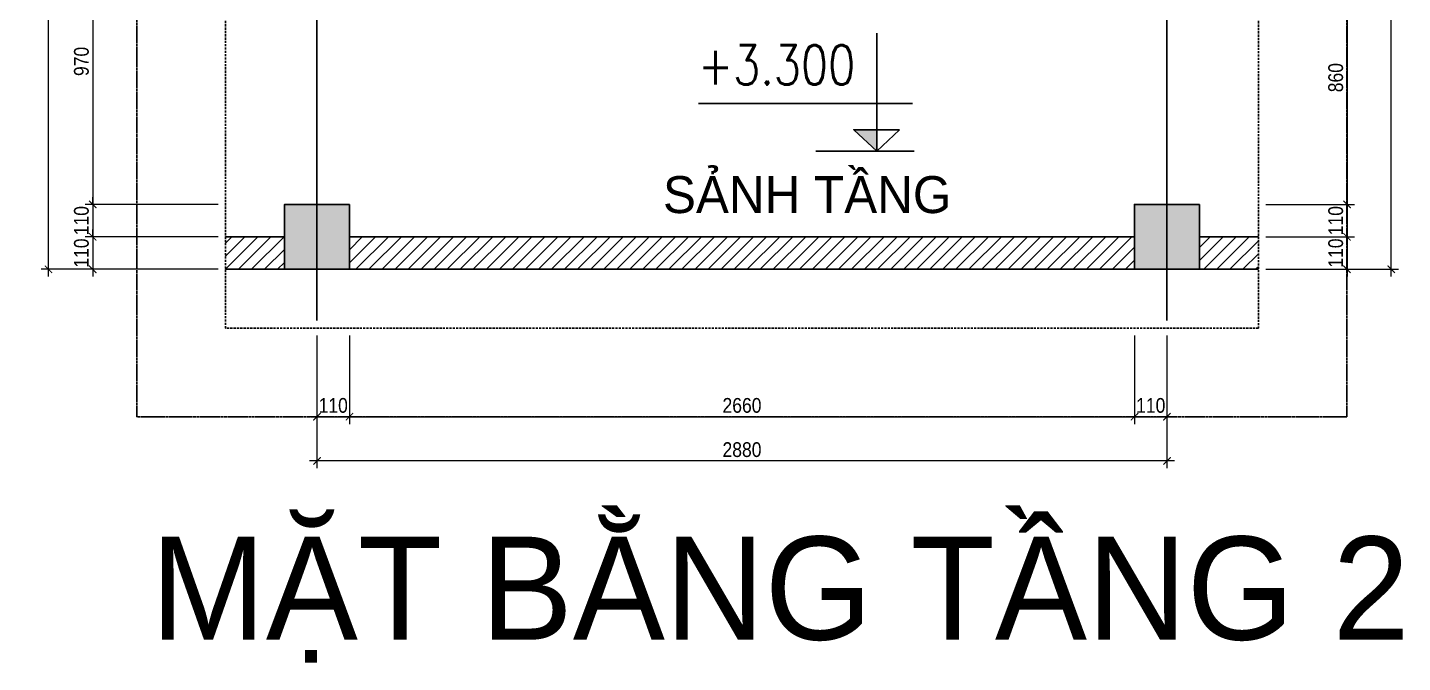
# Model space of a CAD drawing. Header units: millimetres. Extents: x -82962 to 19744, y -138000 to 4535.
# Drawn here: x 852 to 5511, y -24839 to -22685 of the extents above; entities that cross this region are included whole.
import ezdxf

# ---------------------------------------------------------------- set-up
doc = ezdxf.new("R2010")
doc.units = ezdxf.units.MM
doc.header["$LTSCALE"] = 1000
doc.header["$MEASUREMENT"] = 0
doc.header["$PDMODE"] = 3
doc.linetypes.add('HIDDEN', pattern=[0.375, 0.25, -0.125])
doc.layers.get('0').update_dxf_attribs({"lineweight": 30})
doc.layers.get('DEFPOINTS').update_dxf_attribs({"color": 4, "lineweight": 30})
doc.layers.add('THAY', color=4, linetype='Continuous', lineweight=30)
doc.styles.add('A2', font='VnAvantH.TTF')
doc.styles.add('ARIAL', font='arial.ttf', dxfattribs={"width": 0.85})
doc.styles.add('ROMANO', font='ROMANS', dxfattribs={"width": 0.8, "bigfont": 'VNS'})
doc.dimstyles.new('DIM 1-100', dxfattribs={"dimscale": 0, "dimtxt": 2, "dimasz": 1, "dimexe": 1, "dimexo": 1, "dimgap": 0.5, "dimtad": 1, "dimdec": 4, "dimrnd": 1, "dimdsep": 46, "dimtxsty": 'ARIAL', "dimblk1": 'ARCHTICK', "dimblk2": 'ARCHTICK', "dimsah": 1, "dimcen": 2, "dimdle": 1, "dimclrd": 9, "dimclre": 9, "dimclrt": 1, "dimadec": 0, "dimazin": 0, "dimtfac": 1, "dimtdec": 4, "dimtix": 1, "dimtmove": 2, "dimatfit": 3, "dimldrblk": 'DOT', "dimfxl": 1, "dimtvp": 1, "dimtolj": 1, "dimarcsym": 0})

# ---------------------------------------------------------------- blocks, each defined once
blk = doc.blocks.new('_ARCHTICK')
at = {"color": 0, "linetype": 'ByBlock', "const_width": 0.15}
blk.add_lwpolyline([(-0.5, -0.5), (0.5, 0.5)], dxfattribs=at)
blk = doc.blocks.new('*D236')
at = {"layer": 'DEFPOINTS', "color": 0, "ltscale": 0.2, "transparency": 16777216}
for p in [(1523.4, -22315.5), (1073.4, -23285.5), (1523.4, -23285.5)]:
    blk.add_point(p, dxfattribs=at)
at = {"layer": 'THAY', "color": 9, "lineweight": -2, "ltscale": 0.2, "transparency": 16777216}
for p, q in [((1498.4, -22315.5), (1048.4, -22315.5)), ((1073.4, -22290.5), (1073.4, -23310.5)), ((1498.4, -23285.5), (1048.4, -23285.5))]:
    blk.add_line(p, q, dxfattribs=at)
at = {"layer": 'THAY', "color": 9, "lineweight": -2, "ltscale": 0.2, "transparency": 16777216, "xscale": 25, "yscale": 25, "zscale": 25}
for p, rotation in [((1073.4, -22315.5), 90), ((1073.4, -23285.5), 270)]:
    blk.add_blockref('_ARCHTICK', p, dxfattribs=dict(at, rotation=rotation))
at = {"layer": 'THAY', "color": 1, "ltscale": 0.2, "transparency": 16777216, "insert": (1035.3, -22800.5), "char_height": 50, "attachment_point": 5, "rotation": 90, "style": 'ARIAL'}
blk.add_mtext('\\A1;970', dxfattribs=at)
blk = doc.blocks.new('_DOT')
at = {"color": 0, "linetype": 'ByBlock', "ltscale": 10}
blk.add_line((-0.5, 0), (-1, 0), dxfattribs=at)
at = {"color": 0, "linetype": 'ByBlock', "ltscale": 10, "const_width": 0.5}
blk.add_lwpolyline([(-0.25, 0, 1), (0.25, 0, 1)], format="xyb", close=True, dxfattribs=at)
blk = doc.blocks.new('*D237')
at = {"layer": 'DEFPOINTS', "color": 0, "ltscale": 0.2, "transparency": 16777216}
for p in [(1523.4, -23285.5), (1073.4, -23395.5), (1523.4, -23395.5)]:
    blk.add_point(p, dxfattribs=at)
at = {"layer": 'THAY', "color": 9, "lineweight": -2, "ltscale": 0.2, "transparency": 16777216}
for p, q in [((1498.4, -23285.5), (1048.4, -23285.5)), ((1073.4, -23285.5), (1073.4, -23260.5)), ((1073.4, -23285.5), (1073.4, -23395.5)), ((1498.4, -23395.5), (1048.4, -23395.5)), ((1073.4, -23395.5), (1073.4, -23420.5))]:
    blk.add_line(p, q, dxfattribs=at)
at = {"layer": 'THAY', "color": 9, "lineweight": -2, "ltscale": 0.2, "transparency": 16777216, "xscale": 25, "yscale": 25, "zscale": 25}
for p, rotation in [((1073.4, -23285.5), 270), ((1073.4, -23395.5), 90)]:
    blk.add_blockref('_ARCHTICK', p, dxfattribs=dict(at, rotation=rotation))
at = {"layer": 'THAY', "color": 1, "ltscale": 0.2, "transparency": 16777216, "insert": (1035.3, -23340.5), "char_height": 50, "attachment_point": 5, "rotation": 90, "style": 'ARIAL'}
blk.add_mtext('\\A1;110', dxfattribs=at)
blk = doc.blocks.new('*D238')
at = {"layer": 'DEFPOINTS', "color": 0, "ltscale": 0.2, "transparency": 16777216}
for p in [(1523.4, -23395.5), (1073.4, -23505.5), (1523.4, -23505.5)]:
    blk.add_point(p, dxfattribs=at)
at = {"layer": 'THAY', "color": 9, "lineweight": -2, "ltscale": 0.2, "transparency": 16777216}
for p, q in [((1073.4, -23395.5), (1073.4, -23370.5)), ((1498.4, -23395.5), (1048.4, -23395.5)), ((1073.4, -23395.5), (1073.4, -23505.5)), ((1498.4, -23505.5), (1048.4, -23505.5)), ((1073.4, -23505.5), (1073.4, -23530.5))]:
    blk.add_line(p, q, dxfattribs=at)
at = {"layer": 'THAY', "color": 9, "lineweight": -2, "ltscale": 0.2, "transparency": 16777216, "xscale": 25, "yscale": 25, "zscale": 25}
for p, rotation in [((1073.4, -23395.5), 270), ((1073.4, -23505.5), 90)]:
    blk.add_blockref('_ARCHTICK', p, dxfattribs=dict(at, rotation=rotation))
at = {"layer": 'THAY', "color": 1, "ltscale": 0.2, "transparency": 16777216, "insert": (1035.3, -23450.5), "char_height": 50, "attachment_point": 5, "rotation": 90, "style": 'ARIAL'}
blk.add_mtext('\\A1;110', dxfattribs=at)
blk = doc.blocks.new('*D239')
at = {"layer": 'DEFPOINTS', "color": 0, "ltscale": 0.2, "transparency": 16777216}
for p in [(923.4, -20355.5), (1523.4, -20355.5), (1523.4, -23505.5)]:
    blk.add_point(p, dxfattribs=at)
at = {"layer": 'THAY', "color": 9, "lineweight": -2, "ltscale": 0.2, "transparency": 16777216}
for p, q in [((1498.4, -20355.5), (898.4, -20355.5)), ((923.4, -23530.5), (923.4, -20330.5)), ((1498.4, -23505.5), (898.4, -23505.5))]:
    blk.add_line(p, q, dxfattribs=at)
at = {"layer": 'THAY', "color": 9, "lineweight": -2, "ltscale": 0.2, "transparency": 16777216, "xscale": 25, "yscale": 25, "zscale": 25}
for p, rotation in [((923.4, -20355.5), 90), ((923.4, -23505.5), 270)]:
    blk.add_blockref('_ARCHTICK', p, dxfattribs=dict(at, rotation=rotation))
at = {"layer": 'THAY', "color": 1, "ltscale": 0.2, "transparency": 16777216, "insert": (885.3, -21930.5), "char_height": 50, "attachment_point": 5, "rotation": 90, "style": 'ARIAL'}
blk.add_mtext('\\A1;3150', dxfattribs=at)
blk = doc.blocks.new('*D253')
at = {"layer": 'DEFPOINTS', "color": 0, "ltscale": 0.2, "transparency": 16777216}
for p in [(5023.4, -22425.5), (5023.4, -23285.5), (5323.4, -23285.5)]:
    blk.add_point(p, dxfattribs=at)
at = {"layer": 'THAY', "color": 9, "lineweight": -2, "ltscale": 0.2, "transparency": 16777216}
for p, q in [((5323.4, -22400.5), (5323.4, -23310.5)), ((5048.4, -22425.5), (5348.4, -22425.5)), ((5048.4, -23285.5), (5348.4, -23285.5))]:
    blk.add_line(p, q, dxfattribs=at)
at = {"layer": 'THAY', "color": 9, "lineweight": -2, "ltscale": 0.2, "transparency": 16777216, "xscale": 25, "yscale": 25, "zscale": 25}
for p, rotation in [((5323.4, -22425.5), 90), ((5323.4, -23285.5), 270)]:
    blk.add_blockref('_ARCHTICK', p, dxfattribs=dict(at, rotation=rotation))
at = {"layer": 'THAY', "color": 1, "ltscale": 0.2, "transparency": 16777216, "insert": (5285.3, -22855.5), "char_height": 50, "attachment_point": 5, "rotation": 90, "style": 'ARIAL'}
blk.add_mtext('\\A1;860', dxfattribs=at)
blk = doc.blocks.new('*D254')
at = {"layer": 'DEFPOINTS', "color": 0, "ltscale": 0.2, "transparency": 16777216}
for p in [(5023.4, -23285.5), (5023.4, -23395.5), (5323.4, -23395.5)]:
    blk.add_point(p, dxfattribs=at)
at = {"layer": 'THAY', "color": 9, "lineweight": -2, "ltscale": 0.2, "transparency": 16777216}
for p, q in [((5048.4, -23285.5), (5348.4, -23285.5)), ((5323.4, -23285.5), (5323.4, -23260.5)), ((5323.4, -23285.5), (5323.4, -23395.5)), ((5048.4, -23395.5), (5348.4, -23395.5)), ((5323.4, -23395.5), (5323.4, -23420.5))]:
    blk.add_line(p, q, dxfattribs=at)
at = {"layer": 'THAY', "color": 9, "lineweight": -2, "ltscale": 0.2, "transparency": 16777216, "xscale": 25, "yscale": 25, "zscale": 25}
for p, rotation in [((5323.4, -23285.5), 270), ((5323.4, -23395.5), 90)]:
    blk.add_blockref('_ARCHTICK', p, dxfattribs=dict(at, rotation=rotation))
at = {"layer": 'THAY', "color": 1, "ltscale": 0.2, "transparency": 16777216, "insert": (5285.3, -23340.5), "char_height": 50, "attachment_point": 5, "rotation": 90, "style": 'ARIAL'}
blk.add_mtext('\\A1;110', dxfattribs=at)
blk = doc.blocks.new('*D255')
at = {"layer": 'DEFPOINTS', "color": 0, "ltscale": 0.2, "transparency": 16777216}
for p in [(5023.4, -23395.5), (5023.4, -23505.5), (5323.4, -23505.5)]:
    blk.add_point(p, dxfattribs=at)
at = {"layer": 'THAY', "color": 9, "lineweight": -2, "ltscale": 0.2, "transparency": 16777216}
for p, q in [((5323.4, -23395.5), (5323.4, -23370.5)), ((5048.4, -23395.5), (5348.4, -23395.5)), ((5323.4, -23395.5), (5323.4, -23505.5)), ((5048.4, -23505.5), (5348.4, -23505.5)), ((5323.4, -23505.5), (5323.4, -23530.5))]:
    blk.add_line(p, q, dxfattribs=at)
at = {"layer": 'THAY', "color": 9, "lineweight": -2, "ltscale": 0.2, "transparency": 16777216, "xscale": 25, "yscale": 25, "zscale": 25}
for p, rotation in [((5323.4, -23395.5), 270), ((5323.4, -23505.5), 90)]:
    blk.add_blockref('_ARCHTICK', p, dxfattribs=dict(at, rotation=rotation))
at = {"layer": 'THAY', "color": 1, "ltscale": 0.2, "transparency": 16777216, "insert": (5285.3, -23450.5), "char_height": 50, "attachment_point": 5, "rotation": 90, "style": 'ARIAL'}
blk.add_mtext('\\A1;110', dxfattribs=at)
blk = doc.blocks.new('*D256')
at = {"layer": 'DEFPOINTS', "color": 0, "ltscale": 0.2, "transparency": 16777216}
for p in [(5023.4, -20355.5), (5473.4, -20355.5), (5023.4, -23505.5)]:
    blk.add_point(p, dxfattribs=at)
at = {"layer": 'THAY', "color": 9, "lineweight": -2, "ltscale": 0.2, "transparency": 16777216}
for p, q in [((5048.4, -20355.5), (5498.4, -20355.5)), ((5473.4, -23530.5), (5473.4, -20330.5)), ((5048.4, -23505.5), (5498.4, -23505.5))]:
    blk.add_line(p, q, dxfattribs=at)
at = {"layer": 'THAY', "color": 9, "lineweight": -2, "ltscale": 0.2, "transparency": 16777216, "xscale": 25, "yscale": 25, "zscale": 25}
for p, rotation in [((5473.4, -20355.5), 90), ((5473.4, -23505.5), 270)]:
    blk.add_blockref('_ARCHTICK', p, dxfattribs=dict(at, rotation=rotation))
at = {"layer": 'THAY', "color": 1, "ltscale": 0.2, "transparency": 16777216, "insert": (5435.3, -21930.5), "char_height": 50, "attachment_point": 5, "rotation": 90, "style": 'ARIAL'}
blk.add_mtext('\\A1;3150', dxfattribs=at)
blk = doc.blocks.new('*D261')
at = {"layer": 'DEFPOINTS', "color": 0, "ltscale": 0.2, "transparency": 16777216}
for p in [(1833.4, -23705.5), (1943.4, -23705.5), (1943.4, -24005.5)]:
    blk.add_point(p, dxfattribs=at)
at = {"layer": 'THAY', "color": 9, "lineweight": -2, "ltscale": 0.2, "transparency": 16777216}
for p, q in [((1833.4, -23730.5), (1833.4, -24030.5)), ((1943.4, -23730.5), (1943.4, -24030.5)), ((1833.4, -24005.5), (1808.4, -24005.5)), ((1833.4, -24005.5), (1943.4, -24005.5)), ((1943.4, -24005.5), (1968.4, -24005.5))]:
    blk.add_line(p, q, dxfattribs=at)
at = {"layer": 'THAY', "color": 9, "lineweight": -2, "ltscale": 0.2, "transparency": 16777216, "xscale": 25, "yscale": 25, "zscale": 25}
blk.add_blockref('_ARCHTICK', (1833.4, -24005.5), dxfattribs=at)
at = {"layer": 'THAY', "color": 9, "lineweight": -2, "ltscale": 0.2, "transparency": 16777216, "xscale": 25, "yscale": 25, "zscale": 25, "rotation": 180}
blk.add_blockref('_ARCHTICK', (1943.4, -24005.5), dxfattribs=at)
at = {"layer": 'THAY', "color": 1, "ltscale": 0.2, "transparency": 16777216, "insert": (1888.4, -23967.5), "char_height": 50, "attachment_point": 5, "style": 'ARIAL'}
blk.add_mtext('\\A1;110', dxfattribs=at)
blk = doc.blocks.new('*D262')
at = {"layer": 'DEFPOINTS', "color": 0, "ltscale": 0.2, "transparency": 16777216}
for p in [(1943.4, -23705.5), (4603.4, -23705.5), (4603.4, -24005.5)]:
    blk.add_point(p, dxfattribs=at)
at = {"layer": 'THAY', "color": 9, "lineweight": -2, "ltscale": 0.2, "transparency": 16777216}
for p, q in [((1943.4, -23730.5), (1943.4, -24030.5)), ((4603.4, -23730.5), (4603.4, -24030.5)), ((1918.4, -24005.5), (4628.4, -24005.5))]:
    blk.add_line(p, q, dxfattribs=at)
at = {"layer": 'THAY', "color": 9, "lineweight": -2, "ltscale": 0.2, "transparency": 16777216, "xscale": 25, "yscale": 25, "zscale": 25, "rotation": 180}
blk.add_blockref('_ARCHTICK', (1943.4, -24005.5), dxfattribs=at)
at = {"layer": 'THAY', "color": 9, "lineweight": -2, "ltscale": 0.2, "transparency": 16777216, "xscale": 25, "yscale": 25, "zscale": 25}
blk.add_blockref('_ARCHTICK', (4603.4, -24005.5), dxfattribs=at)
at = {"layer": 'THAY', "color": 1, "ltscale": 0.2, "transparency": 16777216, "insert": (3273.4, -23967.5), "char_height": 50, "attachment_point": 5, "style": 'ARIAL'}
blk.add_mtext('\\A1;2660', dxfattribs=at)
blk = doc.blocks.new('*D263')
at = {"layer": 'DEFPOINTS', "color": 0, "ltscale": 0.2, "transparency": 16777216}
for p in [(4603.4, -23705.5), (4713.4, -23705.5), (4713.4, -24005.5)]:
    blk.add_point(p, dxfattribs=at)
at = {"layer": 'THAY', "color": 9, "lineweight": -2, "ltscale": 0.2, "transparency": 16777216}
for p, q in [((4603.4, -23730.5), (4603.4, -24030.5)), ((4713.4, -23730.5), (4713.4, -24030.5)), ((4603.4, -24005.5), (4578.4, -24005.5)), ((4603.4, -24005.5), (4713.4, -24005.5)), ((4713.4, -24005.5), (4738.4, -24005.5))]:
    blk.add_line(p, q, dxfattribs=at)
at = {"layer": 'THAY', "color": 9, "lineweight": -2, "ltscale": 0.2, "transparency": 16777216, "xscale": 25, "yscale": 25, "zscale": 25}
blk.add_blockref('_ARCHTICK', (4603.4, -24005.5), dxfattribs=at)
at = {"layer": 'THAY', "color": 9, "lineweight": -2, "ltscale": 0.2, "transparency": 16777216, "xscale": 25, "yscale": 25, "zscale": 25, "rotation": 180}
blk.add_blockref('_ARCHTICK', (4713.4, -24005.5), dxfattribs=at)
at = {"layer": 'THAY', "color": 1, "ltscale": 0.2, "transparency": 16777216, "insert": (4658.4, -23967.5), "char_height": 50, "attachment_point": 5, "style": 'ARIAL'}
blk.add_mtext('\\A1;110', dxfattribs=at)
blk = doc.blocks.new('*D264')
at = {"layer": 'DEFPOINTS', "color": 0, "ltscale": 0.2, "transparency": 16777216}
for p in [(1833.4, -23705.5), (4713.4, -23705.5), (1833.4, -24155.5)]:
    blk.add_point(p, dxfattribs=at)
at = {"layer": 'THAY', "color": 9, "lineweight": -2, "ltscale": 0.2, "transparency": 16777216}
for p, q in [((1833.4, -23730.5), (1833.4, -24180.5)), ((4713.4, -23730.5), (4713.4, -24180.5)), ((4738.4, -24155.5), (1808.4, -24155.5))]:
    blk.add_line(p, q, dxfattribs=at)
at = {"layer": 'THAY', "color": 9, "lineweight": -2, "ltscale": 0.2, "transparency": 16777216, "xscale": 25, "yscale": 25, "zscale": 25, "rotation": 180}
blk.add_blockref('_ARCHTICK', (1833.4, -24155.5), dxfattribs=at)
at = {"layer": 'THAY', "color": 9, "lineweight": -2, "ltscale": 0.2, "transparency": 16777216, "xscale": 25, "yscale": 25, "zscale": 25}
blk.add_blockref('_ARCHTICK', (4713.4, -24155.5), dxfattribs=at)
at = {"layer": 'THAY', "color": 1, "ltscale": 0.2, "transparency": 16777216, "insert": (3273.4, -24117.5), "char_height": 50, "attachment_point": 5, "style": 'ARIAL'}
blk.add_mtext('\\A1;2880', dxfattribs=at)

msp = doc.modelspace()

# ---------------------------------------------------------------- hatches: boundary and pattern name
at = {"layer": 'THAY', "ltscale": 0.2}
h = msp.add_hatch(dxfattribs=at)
h.set_pattern_fill('ANSI31', color=256, scale=250, style=0)
h.set_pattern_definition([(45, (1523.353, -23269.68), (-22.09709, 22.09709), [])])
h.paths.add_polyline_path([(4603.35257, -20355.49444), (1943.35257, -20355.49444), (1943.35257, -20464.92645), (1943.92019, -20465.49444), (4603.35257, -20465.49444)])
h.paths.add_polyline_path([(1723.35257, -20355.49444), (1523.35257, -20355.49444), (1523.35257, -20465.49444), (1723.35257, -20465.49444)])
h.paths.add_polyline_path([(4263.61471, -22520.67408), (4436.11471, -22520.67408), (4436.11471, -22363.17408), (4263.61471, -22363.17408)], flags=9)
h.paths.add_polyline_path([(4263.61471, -22280.67408), (4440.11471, -22280.67408), (4440.11471, -22123.17408), (4263.61471, -22123.17408)], flags=9)
h.paths.add_polyline_path([(4249.58936, -22040.67408), (4426.08936, -22040.67408), (4426.08936, -21883.17408), (4249.58936, -21883.17408)], flags=9)
h.paths.add_polyline_path([(4263.61471, -21800.10628), (4440.11471, -21800.10628), (4440.11471, -21642.60628), (4263.61471, -21642.60628)], flags=9)
h.paths.add_polyline_path([(2149.897, -21764.30867), (2258.397, -21764.30867), (2258.397, -21606.80867), (2149.897, -21606.80867)], flags=9)
h.paths.add_polyline_path([(2959.6043, -23269.68114), (4067.84163, -23269.68114), (4067.84163, -22993.17019), (2959.6043, -22993.17019)], flags=9)
h.paths.add_polyline_path([(2149.897, -22004.30867), (2258.397, -22004.30867), (2258.397, -21846.80867), (2149.897, -21846.80867)], flags=9)
h.paths.add_polyline_path([(2161.897, -22244.30867), (2234.397, -22244.30867), (2234.397, -22086.80867), (2161.897, -22086.80867)], flags=9)
h.paths.add_polyline_path([(3111.01999, -22766.33892), (3734.22387, -22766.33892), (3734.22387, -22565.4083), (3111.01999, -22565.4083)], flags=9)
h = msp.add_hatch(dxfattribs=at)
h.set_pattern_fill('ANSI31', color=256, scale=250, style=0)
h.set_pattern_definition([(45, (-3105.553, -22425.494), (-22.09709, 22.09709), [])])
h.paths.add_polyline_path([(5023.35257, -20355.49444), (4823.35257, -20355.49444), (4823.35257, -20465.49444), (4933.35257, -20465.49444), (4933.35257, -20860.49444), (4713.35257, -20860.49444), (4713.35257, -20915.49444), (4988.35257, -20915.49444), (4988.35257, -20465.49444), (5023.35257, -20465.49444)])
h.paths.add_polyline_path([(4261.40308, -21259.03039), (4441.90308, -21259.03039), (4441.90308, -21101.53039), (4261.40308, -21101.53039)], flags=9)
h.paths.add_polyline_path([(4263.61471, -22520.67408), (4436.11471, -22520.67408), (4436.11471, -22363.17408), (4263.61471, -22363.17408)], flags=9)
h.paths.add_polyline_path([(4263.61471, -22280.67408), (4440.11471, -22280.67408), (4440.11471, -22123.17408), (4263.61471, -22123.17408)], flags=9)
h.paths.add_polyline_path([(4249.58936, -22040.67408), (4426.08936, -22040.67408), (4426.08936, -21883.17408), (4249.58936, -21883.17408)], flags=9)
h.paths.add_polyline_path([(4263.61471, -21800.10628), (4440.11471, -21800.10628), (4440.11471, -21642.60628), (4263.61471, -21642.60628)], flags=9)
h.paths.add_polyline_path([(4263.61471, -21519.93588), (4440.11471, -21519.93588), (4440.11471, -21362.43588), (4263.61471, -21362.43588)], flags=9)
h.paths.add_polyline_path([(2841.51653, -20735.06158), (2946.01653, -20735.06158), (2946.01653, -20577.56158), (2841.51653, -20577.56158)], flags=9)
h.paths.add_polyline_path([(2615.56273, -20735.06158), (2724.06273, -20735.06158), (2724.06273, -20577.56158), (2615.56273, -20577.56158)], flags=9)
h.paths.add_polyline_path([(2279.79921, -20735.06158), (2388.29921, -20735.06158), (2388.29921, -20577.56158), (2279.79921, -20577.56158)], flags=9)
h.paths.add_polyline_path([(2153.897, -21021.65313), (2258.397, -21021.65313), (2258.397, -20864.15313), (2153.897, -20864.15313)], flags=9)
h.paths.add_polyline_path([(2149.897, -21317.15001), (2258.397, -21317.15001), (2258.397, -21159.65001), (2149.897, -21159.65001)], flags=9)
h.paths.add_polyline_path([(2149.897, -21524.30867), (2262.397, -21524.30867), (2262.397, -21366.80867), (2149.897, -21366.80867)], flags=9)
h.paths.add_polyline_path([(2149.897, -21764.30867), (2258.397, -21764.30867), (2258.397, -21606.80867), (2149.897, -21606.80867)], flags=9)
h.paths.add_polyline_path([(2959.6043, -23269.68114), (4067.84163, -23269.68114), (4067.84163, -22993.17019), (2959.6043, -22993.17019)], flags=9)
h.paths.add_polyline_path([(2149.897, -22004.30867), (2258.397, -22004.30867), (2258.397, -21846.80867), (2149.897, -21846.80867)], flags=9)
h.paths.add_polyline_path([(2161.897, -22244.30867), (2234.397, -22244.30867), (2234.397, -22086.80867), (2161.897, -22086.80867)], flags=9)
h.paths.add_polyline_path([(3111.01999, -22766.33892), (3734.22387, -22766.33892), (3734.22387, -22565.4083), (3111.01999, -22565.4083)], flags=9)
h = msp.add_hatch(dxfattribs=at)
h.set_pattern_fill('DOTS', color=256, scale=300, style=0)
h.set_pattern_definition([(0, (1943.353, -23363.166), (9.375, 18.75), [0, -18.75])])
h.paths.add_polyline_path([(1943.35257, -20493.22018), (1943.35257, -20575.49444), (1943.35257, -20986.55385), (2733.35257, -21302.39257), (2733.35257, -21283.74807)])
h.paths.add_polyline_path([(2419.79099, -20465.49444), (1943.35257, -20465.49444), (1943.35257, -20493.22018), (2733.35257, -21283.74807), (2733.35257, -21255.49444), (2746.86515, -21255.49444)])
h.paths.add_polyline_path([(2773.35257, -20465.49444), (2419.79099, -20465.49444), (2746.86515, -21255.49444), (2773.35257, -21255.49444)])
h.paths.add_polyline_path([(3013.35257, -20465.49444), (2773.35257, -20465.49444), (2773.35257, -21255.49444), (3013.35257, -21255.49444)])
h.paths.add_polyline_path([(3253.35257, -20465.49444), (3013.35257, -20465.49444), (3013.35257, -21255.49444), (3162.05123, -21255.49444), (3253.35257, -21094.00601)])
h.paths.add_polyline_path([(3513.35257, -20634.13333), (3513.35257, -20465.49444), (3253.35257, -20465.49444), (3253.35257, -21094.00601), (3361.51247, -20902.69916), (3398.76818, -20916.18982), (3409.15861, -20897.81185), (3282.8899, -20809.35923), (3390.54536, -20851.3475), (3415.55107, -20807.11887), (3353.5823, -20763.70907), (3424.46379, -20791.35458)])
h.paths.add_polyline_path([(4166.00629, -20465.49444), (3827.92198, -20465.49444), (3688.62366, -21255.49444), (3709.89958, -21255.49444)])
h.paths.add_polyline_path([(4603.35257, -20465.49444), (4166.00629, -20465.49444), (3709.89958, -21255.49444), (3753.35257, -21255.49444), (3813.35257, -21255.49444), (3813.35257, -21295.49444), (4603.35257, -21295.49444)])
h.paths.add_polyline_path([(4603.35257, -21295.49444), (3813.35257, -21295.49444), (3813.35257, -21545.49444), (4603.35257, -21545.49444)])
h.paths.add_polyline_path([(4603.35257, -21545.49444), (3813.35257, -21545.49444), (3813.35257, -21795.49444), (4603.35257, -21795.49444)])
h.paths.add_polyline_path([(3783.35257, -21545.49444), (3753.35257, -21545.49444), (3753.35257, -21795.49444), (3783.35257, -21795.49444)])
h.paths.add_polyline_path([(3783.35257, -21285.49444), (3780.7769, -21285.49444), (3698.35257, -21315.49444), (3753.35257, -21315.49444), (3753.35257, -21545.49444), (3783.35257, -21545.49444)])
h.paths.add_polyline_path([(3780.7769, -21285.49444), (3734.10518, -21285.49444), (3698.35257, -21315.49444)])
h.paths.add_polyline_path([(3715.67308, -21285.49444), (3703.64238, -21285.49444), (3698.35257, -21315.49444)])
h.paths.add_polyline_path([(3616.04486, -21285.49444), (3613.35257, -21285.49444), (3613.35257, -21315.49444), (3698.35257, -21315.49444)])
h.paths.add_polyline_path([(3643.35257, -21342.66318), (3613.35257, -21350.07283), (3613.35257, -21575.49444), (3643.35257, -21575.49444)])
h.paths.add_polyline_path([(2959.6043, -23363.166), (4067.84163, -23363.166), (4067.84163, -23086.65506), (2959.6043, -23086.65506)], flags=9)
h.paths.add_polyline_path([(3111.01999, -22912.79608), (3734.22387, -22912.79608), (3734.22387, -22711.86545), (3111.01999, -22711.86545)], flags=9)
h = msp.add_hatch(dxfattribs=at)
h.set_pattern_fill('DOTS', color=256, scale=300, style=0)
h.set_pattern_definition([(0, (1943.353, -23363.166), (9.375, 18.75), [0, -18.75])])
h.paths.add_polyline_path([(2793.35257, -22085.49444), (2763.35257, -22085.49444), (2763.35257, -22315.49444), (2772.93668, -22315.49444), (2772.93668, -22328.95851), (2793.35257, -22328.95851), (2793.35257, -22315.49444)])
h.paths.add_polyline_path([(2733.35257, -22085.49444), (1943.35257, -22085.49444), (1943.35257, -22335.49444), (2724.85502, -22335.49444), (2724.85502, -22315.49444), (2733.35257, -22315.49444)])
h.paths.add_polyline_path([(2733.35257, -21835.49444), (1943.35257, -21835.49444), (1943.35257, -22085.49444), (2733.35257, -22085.49444)])
h.paths.add_polyline_path([(2733.35257, -21585.49444), (1943.35257, -21585.49444), (1943.35257, -21835.49444), (2733.35257, -21835.49444)])
h.paths.add_polyline_path([(2733.35257, -21335.49444), (1943.35257, -21335.49444), (1943.35257, -21585.49444), (2733.35257, -21585.49444)])
h.paths.add_polyline_path([(1943.35257, -20986.55385), (1943.35257, -21335.49444), (2733.35257, -21335.49444), (2733.35257, -21302.39257)])
h.paths.add_polyline_path([(2959.6043, -23363.166), (4067.84163, -23363.166), (4067.84163, -23086.65506), (2959.6043, -23086.65506)], flags=9)
h.paths.add_polyline_path([(3111.01999, -22912.79608), (3734.22387, -22912.79608), (3734.22387, -22711.86545), (3111.01999, -22711.86545)], flags=9)
at = {"layer": 'THAY', "linetype": 'Continuous'}
for points in [[(1943.35257, -23285.49444), (1723.35257, -23285.49444), (1723.35257, -23505.49444), (1943.35257, -23505.49444)], [(4823.35257, -23285.49444), (4603.35257, -23285.49444), (4603.35257, -23505.49444), (4823.35257, -23505.49444)]]:
    msp.add_hatch(color=256, dxfattribs=at).paths.add_polyline_path(points)
at = {"layer": 'THAY', "ltscale": 0.2}
h = msp.add_hatch(dxfattribs=at)
h.set_pattern_fill('ANSI31', color=256, scale=250, style=0)
h.set_pattern_definition([(45, (1523.353, -23505.494), (-22.0971, 22.0971), [])])
h.paths.add_polyline_path([(1723.35257, -23395.49444), (1523.35257, -23395.49444), (1523.35257, -23505.49444), (1723.35257, -23505.49444)])
h.paths.add_polyline_path([(4603.35257, -23395.49444), (1943.35257, -23395.49444), (1943.35257, -23505.49444), (4603.35257, -23505.49444)])
h.paths.add_polyline_path([(5023.35257, -23395.49444), (4823.35257, -23395.49444), (4823.35257, -23505.49444), (5023.35257, -23505.49444)])

# ---------------------------------------------------------------- linework, layer by layer
at = {"layer": 'THAY', "ltscale": 0.01}
for p, q in [((1833.35257, -23679.41976), (1833.35257, -20251.09871)), ((4713.35257, -23679.41976), (4713.35257, -20251.09871)), ((1523.35257, -23505.49444), (5023.35257, -23505.49444))]:
    msp.add_line(p, q, dxfattribs=at)
at = {"layer": 'THAY', "color": 142}
for p, q in [((3730.33333, -23104.33619), (3730.33333, -22704.79556)), ((3850.86525, -22942.83567), (3126.12143, -22942.83567)), ((3857.27658, -23104.33619), (3523.30129, -23104.33619))]:
    msp.add_line(p, q, dxfattribs=at)
at = {"layer": 'THAY', "linetype": 'Continuous'}
for p, q in [((1723.35257, -23395.49444), (1523.35257, -23395.49444)), ((4603.35257, -23395.49444), (1943.35257, -23395.49444)), ((5023.35257, -23395.49444), (4823.35257, -23395.49444)), ((5023.35257, -23505.49444), (1523.35257, -23505.49444))]:
    msp.add_line(p, q, dxfattribs=at)
at = {"layer": 'THAY', "linetype": 'HIDDEN', "ltscale": 0.01}
msp.add_lwpolyline([(1223.35257, -19855.49444), (5323.35257, -19855.49444), (5323.35257, -24005.49444), (1223.35257, -24005.49444)], close=True, dxfattribs=at)
at = {"layer": 'THAY', "linetype": 'HIDDEN', "ltscale": 0.03}
msp.add_lwpolyline([(1523.35257, -20155.49444), (5023.35257, -20155.49444), (5023.35257, -23705.49444), (1523.35257, -23705.49444)], close=True, dxfattribs=at)
at = {"layer": 'THAY', "color": 142}
msp.add_lwpolyline([(3806.93468, -23032.31432), (3652.22566, -23032.31432), (3730.33333, -23104.33619)], close=True, dxfattribs=at)
at = {"layer": 'THAY'}
for points in [[(1943.35257, -23285.49444), (1723.35257, -23285.49444), (1723.35257, -23505.49444), (1943.35257, -23505.49444)], [(4823.35257, -23285.49444), (4603.35257, -23285.49444), (4603.35257, -23505.49444), (4823.35257, -23505.49444)]]:
    msp.add_lwpolyline(points, close=True, dxfattribs=at)
at = {"layer": 'THAY', "color": 142}
msp.add_solid([(3730.33333, -23032.31432), (3652.22566, -23032.31432), (3730.33333, -23104.33619), (3652.22566, -23032.31432)], dxfattribs=at)

# ---------------------------------------------------------------- texts
at = {"layer": 'THAY', "color": 2, "style": 'ROMANO', "width": 0.8}
msp.add_text('+3.300', height=133.95375, dxfattribs=at).set_placement((3124.09643, -22879.30764))
at = {"layer": 'THAY', "style": 'A2'}
msp.add_text('s¶nh tÇng ', height=125.239054, dxfattribs=at).set_placement((3005.68946, -23314.84591))
at = {"layer": 'THAY', "linetype": 'HIDDEN', "ltscale": 0.01, "style": 'A2'}
msp.add_text('mÆt b»ng tÇng 2', height=350, dxfattribs=at).set_placement((1270.12791, -24761.99488))

# ---------------------------------------------------------------- dimensions: what is measured, and where the dimension line sits
at = {"layer": 'THAY', "ltscale": 0.2}
for base, p1, p2, picture, middle in [((923.35257, -20355.49444), (1523.35257, -23505.49444), (1523.35257, -20355.49444), '*D239', (885.30687, -21930.49444)), ((5473.35257, -20355.49444), (5023.35257, -23505.49444), (5023.35257, -20355.49444), '*D256', (5435.30687, -21930.49444)), ((1073.35257, -23285.49444), (1523.35257, -22315.49444), (1523.35257, -23285.49444), '*D236', (1035.32393, -22800.49444)), ((5323.35257, -23285.49444), (5023.35257, -22425.49444), (5023.35257, -23285.49444), '*D253', (5285.32393, -22855.49444)), ((1073.35257, -23395.49444), (1523.35257, -23285.49444), (1523.35257, -23395.49444), '*D237', (1035.32393, -23340.49444)), ((5323.35257, -23395.49444), (5023.35257, -23285.49444), (5023.35257, -23395.49444), '*D254', (5285.32393, -23340.49444)), ((1073.35257, -23505.49444), (1523.35257, -23395.49444), (1523.35257, -23505.49444), '*D238', (1035.32393, -23450.49444)), ((5323.35257, -23505.49444), (5023.35257, -23395.49444), (5023.35257, -23505.49444), '*D255', (5285.32393, -23450.49444))]:
    dim = msp.add_linear_dim(base=base, p1=p1, p2=p2, angle=90, dimstyle='DIM 1-100', override={"dimscale": 25}, dxfattribs=at)
    dim.commit()
    dim.dimension.update_dxf_attribs({"geometry": picture, "text_midpoint": middle})
for base, p1, p2, picture, middle in [((1943.35257, -24005.49444), (1833.35257, -23705.49444), (1943.35257, -23705.49444), '*D261', (1888.35257, -23967.4658)), ((1833.35257, -24155.49444), (4713.35257, -23705.49444), (1833.35257, -23705.49444), '*D264', (3273.35257, -24117.4658)), ((4603.35257, -24005.49444), (1943.35257, -23705.49444), (4603.35257, -23705.49444), '*D262', (3273.35257, -23967.4658)), ((4713.35257, -24005.49444), (4603.35257, -23705.49444), (4713.35257, -23705.49444), '*D263', (4658.35257, -23967.4658))]:
    dim = msp.add_linear_dim(base=base, p1=p1, p2=p2, dimstyle='DIM 1-100', override={"dimscale": 25}, dxfattribs=at)
    dim.commit()
    dim.dimension.update_dxf_attribs({"geometry": picture, "text_midpoint": middle})

doc.saveas('drawing.dxf')
